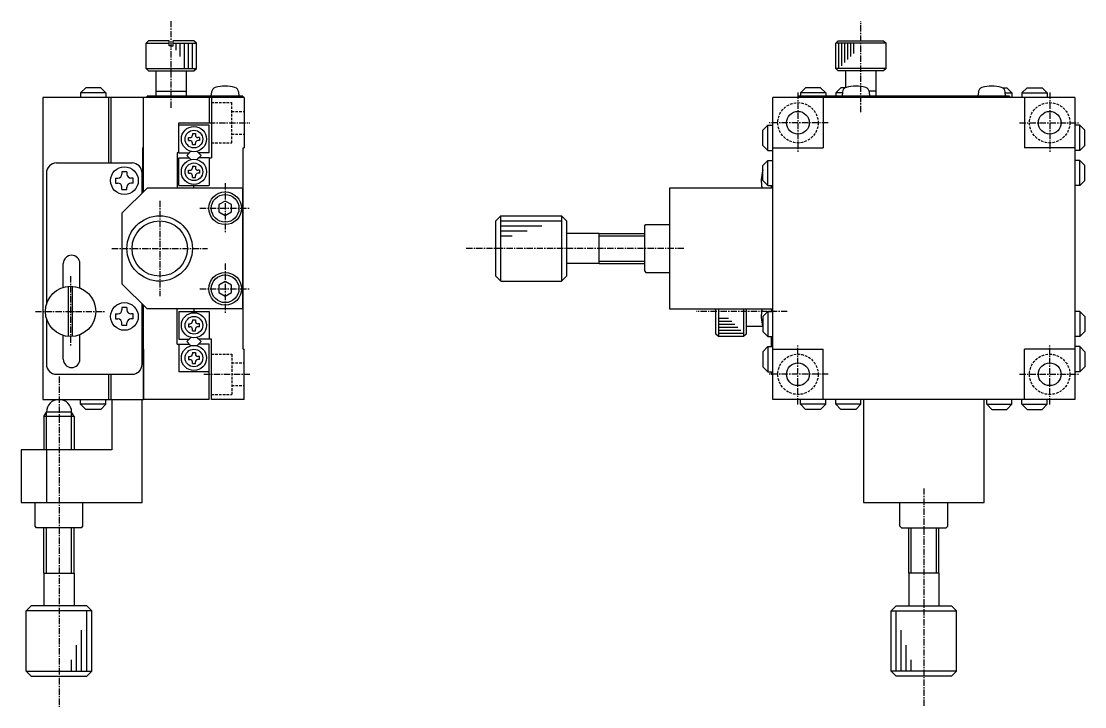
# Model space of a CAD drawing. Extents: x 15 to 482, y -20 to 290.
# Drawn here: x 270.9 to 482.2, y 65.9 to 202.1 of the extents above; entities that cross this region are included whole.
import ezdxf

# ---------------------------------------------------------------- set-up
doc = ezdxf.new("R2010")
doc.units = 0
doc.linetypes.add('CENTER', pattern=[2, 1.25, -0.25, 0.25, -0.25])
doc.linetypes.add('DASHED', pattern=[0.75, 0.5, -0.25])
doc.layers.get('0').update_dxf_attribs({"linetype": 'CONTINUOUS'})
doc.layers.add('CENTER', color=1, linetype='CENTER')

msp = doc.modelspace()

# ---------------------------------------------------------------- linework, layer by layer
at = {"color": 7, "linetype": 'CONTINUOUS'}
for p, q in [((296.2, 198.24), (295.7, 197.74)), ((295.7, 197.74), (300.3, 197.74)), ((295.7, 192.74), (295.7, 197.74)), ((300.3, 198.24), (296.2, 198.24)), ((300.3, 197.24), (300.3, 198.24)), ((300.7, 197.24), (300.3, 197.24)), ((300.7, 197.24), (301.1, 197.24)), ((305.2, 198.24), (301.1, 198.24)), ((301.1, 197.24), (301.1, 198.24)), ((301.1, 197.74), (305.7, 197.74)), ((305.7, 197.74), (305.2, 198.24)), ((305.7, 192.74), (305.7, 197.74)), ((432.7, 197.74), (433.2, 198.24)), ((442.7, 197.74), (432.7, 197.74)), ((432.7, 192.74), (432.7, 197.74)), ((433.2, 198.24), (442.2, 198.24)), ((442.2, 198.24), (442.7, 197.74)), ((442.7, 192.74), (442.7, 197.74)), ((295.7, 192.74), (305.7, 192.74)), ((295.7, 192.74), (296.2, 192.24)), ((305.2, 192.24), (305.7, 192.74)), ((442.7, 192.74), (432.7, 192.74)), ((433.2, 192.24), (432.7, 192.74)), ((442.7, 192.74), (442.2, 192.24)), ((296.2, 192.24), (305.2, 192.24)), ((297.7, 187.24), (297.7, 192.24)), ((303.7, 187.24), (303.7, 192.24)), ((442.2, 192.24), (433.2, 192.24)), ((434.7, 188.95), (434.7, 192.24)), ((440.7, 187.24), (440.7, 192.24)), ((283.7, 188.9), (282.7, 187.9)), ((286.7, 188.9), (283.7, 188.9)), ((286.7, 188.9), (287.7, 187.9)), ((297.7, 188.24), (303.7, 188.24)), ((308.65, 187.24), (308.73, 188.09)), ((314.08, 188.09), (314.15, 187.24)), ((426.7, 188.9), (425.7, 187.9)), ((429.7, 188.9), (426.7, 188.9)), ((429.7, 188.9), (430.7, 187.9)), ((433.7, 188.9), (432.7, 187.9)), ((434.59, 188.9), (433.7, 188.9)), ((434.03, 188.09), (433.95, 187.24)), ((440.7, 188.24), (439.36, 188.24)), ((439.45, 187.24), (439.38, 188.09)), ((461.03, 188.09), (460.95, 187.24)), ((465.82, 188.9), (466.7, 188.9)), ((466.45, 187.24), (466.38, 188.09)), ((466.7, 188.9), (467.7, 187.9)), ((470.7, 188.9), (469.7, 187.9)), ((470.7, 188.9), (473.7, 188.9)), ((473.7, 188.9), (474.7, 187.9)), ((295.2, 186.94), (275.2, 186.94)), ((275.2, 186.94), (275.2, 126.94)), ((287.7, 187.9), (282.7, 187.9)), ((282.7, 187.9), (282.7, 186.94)), ((287.7, 187.9), (287.7, 186.94)), ((288.2, 186.94), (288.2, 173.94)), ((288.7, 186.94), (288.7, 173.94)), ((315.2, 186.94), (295.2, 186.94)), ((295.2, 168.24), (295.2, 186.94)), ((295.2, 176.94), (295.2, 186.94)), ((314.9, 187.24), (295.9, 187.24)), ((295.9, 186.94), (295.9, 187.24)), ((308.2, 186.94), (308.2, 181.94)), ((308.7, 186.94), (308.7, 174.94)), ((314.9, 187.24), (314.9, 186.94)), ((315.2, 186.94), (315.2, 176.94)), ((480.2, 186.94), (420.2, 186.94)), ((420.2, 126.94), (420.2, 186.94)), ((425.2, 187.24), (425.2, 186.94)), ((467.2, 187.24), (425.2, 187.24)), ((425.7, 187.9), (425.7, 187.24)), ((430.7, 187.9), (425.7, 187.9)), ((430.2, 186.94), (430.2, 176.94)), ((430.7, 187.9), (430.7, 187.24)), ((432.7, 187.9), (432.7, 187.24)), ((434.01, 187.9), (432.7, 187.9)), ((466.39, 187.9), (467.7, 187.9)), ((467.2, 187.24), (467.2, 186.94)), ((467.7, 187.9), (467.7, 186.94)), ((469.7, 187.9), (469.7, 186.94)), ((469.7, 187.9), (474.7, 187.9)), ((470.2, 186.94), (470.2, 176.94)), ((474.7, 187.9), (474.7, 186.94)), ((480.2, 186.94), (480.2, 126.94)), ((302.2, 181.94), (308.2, 181.94)), ((302.2, 175.94), (302.2, 181.94)), ((308.2, 181.44), (302.2, 181.44)), ((304.9, 179.79), (305.5, 179.79)), ((304.9, 179.79), (304.9, 179.49)), ((305.5, 179.79), (305.5, 179.49)), ((308.2, 175.94), (308.2, 181.44)), ((418.24, 180.44), (419.24, 181.44)), ((418.24, 177.44), (418.24, 180.44)), ((419.24, 181.44), (420.2, 181.44)), ((419.24, 176.44), (419.24, 181.44)), ((481.16, 181.44), (480.2, 181.44)), ((481.16, 176.44), (481.16, 181.44)), ((482.16, 180.44), (481.16, 181.44)), ((482.16, 177.44), (482.16, 180.44)), ((304.1, 178.39), (304.1, 178.99)), ((304.1, 178.99), (304.4, 178.99)), ((304.1, 178.39), (304.4, 178.39)), ((304.9, 177.59), (304.9, 177.89)), ((304.9, 177.59), (305.5, 177.59)), ((305.5, 177.59), (305.5, 177.89)), ((306.3, 178.99), (306, 178.99)), ((306.3, 178.39), (306, 178.39)), ((306.3, 178.99), (306.3, 178.39)), ((295, 176.94), (295, 168.04)), ((295, 176.94), (295.2, 176.94)), ((301.9, 175.94), (301.9, 168.94)), ((302.2, 175.94), (301.9, 175.94)), ((302.2, 175.94), (304.29, 175.94)), ((304.61, 176.26), (303.79, 175.44)), ((303.79, 175.44), (304.61, 174.62)), ((305.79, 176.26), (306.62, 175.44)), ((306.62, 175.44), (305.79, 174.62)), ((308.2, 175.94), (306.12, 175.94)), ((315, 136.94), (315, 176.94)), ((315, 176.94), (315.2, 176.94)), ((418.24, 177.44), (419.24, 176.44)), ((419.24, 176.44), (420.2, 176.44)), ((420.2, 176.94), (430.2, 176.94)), ((480.2, 176.94), (470.2, 176.94)), ((481.16, 176.44), (480.2, 176.44)), ((482.16, 177.44), (481.16, 176.44)), ((277.9, 173.94), (292.9, 173.94)), ((302.2, 174.94), (304.29, 174.94)), ((302.2, 169.44), (302.2, 174.94)), ((304.9, 173.29), (305.5, 173.29)), ((304.9, 173.29), (304.9, 172.99)), ((305.5, 173.29), (305.5, 172.99)), ((308.2, 174.94), (306.12, 174.94)), ((308.2, 174.94), (308.7, 174.94)), ((308.2, 174.94), (308.2, 169.44)), ((418.24, 173.44), (419.24, 174.44)), ((418.24, 170.44), (418.24, 173.44)), ((419.24, 174.44), (420.2, 174.44)), ((419.24, 169.44), (419.24, 174.44)), ((481.16, 174.44), (480.2, 174.44)), ((481.16, 169.44), (481.16, 174.44)), ((482.16, 173.44), (481.16, 174.44)), ((482.16, 170.44), (482.16, 173.44)), ((275.9, 171.94), (275.9, 145.84)), ((290.9, 172.19), (290.9, 171.74)), ((291.9, 172.19), (290.9, 172.19)), ((291.9, 172.19), (291.9, 171.74)), ((294.9, 167.94), (294.9, 171.94)), ((304.1, 171.89), (304.1, 172.49)), ((304.1, 172.49), (304.4, 172.49)), ((304.1, 171.89), (304.4, 171.89)), ((304.9, 171.09), (304.9, 171.39)), ((305.5, 171.09), (305.5, 171.39)), ((306.3, 172.49), (306, 172.49)), ((306.3, 171.89), (306, 171.89)), ((306.3, 172.49), (306.3, 171.89)), ((289.65, 170.94), (290.1, 170.94)), ((289.65, 170.94), (289.65, 169.94)), ((289.65, 169.94), (290.1, 169.94)), ((290.9, 168.69), (290.9, 169.14)), ((291.9, 168.69), (291.9, 169.14)), ((293.15, 170.94), (292.7, 170.94)), ((293.15, 169.94), (292.7, 169.94)), ((293.15, 169.94), (293.15, 170.94)), ((302.2, 169.44), (308.2, 169.44)), ((304.9, 171.09), (305.5, 171.09)), ((305.2, 168.94), (305.2, 169.44)), ((418.24, 170.44), (419.24, 169.44)), ((419.24, 169.44), (420.2, 169.44)), ((419.9, 169.44), (419.9, 168.94)), ((481.16, 169.44), (480.2, 169.44)), ((482.16, 170.44), (481.16, 169.44)), ((290.9, 163.94), (295.9, 168.94)), ((290.9, 168.69), (291.9, 168.69)), ((314.9, 168.94), (295.9, 168.94)), ((314.9, 144.94), (314.9, 168.94)), ((420.2, 168.94), (399.7, 168.94)), ((399.7, 168.94), (399.7, 144.94)), ((311.4, 166.38), (310.15, 165.66)), ((310.15, 165.66), (310.15, 164.22)), ((312.65, 165.66), (311.4, 166.38)), ((312.65, 164.22), (312.65, 165.66)), ((290.9, 163.94), (290.9, 149.94)), ((310.15, 164.22), (311.4, 163.5)), ((311.4, 163.5), (312.65, 164.22)), ((365.2, 162.44), (366.2, 163.44)), ((366.2, 163.44), (378.2, 163.44)), ((366.2, 150.44), (366.2, 163.44)), ((379.2, 162.44), (378.2, 163.44)), ((378.2, 163.44), (378.2, 150.44)), ((365.2, 151.44), (365.2, 162.44)), ((379.2, 162.44), (379.2, 151.44)), ((394.7, 161.39), (395, 161.69)), ((394.7, 161.39), (394.7, 152.49)), ((395, 161.69), (399.7, 161.69)), ((385.7, 159.94), (379.2, 159.94)), ((385.7, 159.94), (394.7, 159.94)), ((385.7, 153.94), (385.7, 159.94)), ((279.25, 149.23), (279.25, 153.94)), ((282.55, 149.09), (282.55, 153.94)), ((385.7, 153.94), (379.2, 153.94)), ((385.7, 153.94), (394.7, 153.94)), ((394.7, 152.49), (395, 152.19)), ((395, 152.19), (399.7, 152.19)), ((311.4, 150.38), (310.15, 149.66)), ((312.65, 149.66), (311.4, 150.38)), ((365.2, 151.44), (366.2, 150.44)), ((366.2, 150.44), (378.2, 150.44)), ((379.2, 151.44), (378.2, 150.44)), ((280.3, 139.46), (280.3, 149.43)), ((281.1, 139.46), (281.1, 149.43)), ((290.9, 149.94), (295.9, 144.94)), ((310.15, 149.66), (310.15, 148.22)), ((310.15, 148.22), (311.4, 147.5)), ((311.4, 147.5), (312.65, 148.22)), ((312.65, 148.22), (312.65, 149.66)), ((294.9, 133.94), (294.9, 145.94)), ((295, 145.84), (295, 136.94)), ((289.65, 143.94), (290.1, 143.94)), ((289.65, 143.94), (289.65, 142.94)), ((290.9, 145.19), (290.9, 144.74)), ((291.9, 145.19), (290.9, 145.19)), ((291.9, 145.19), (291.9, 144.74)), ((293.15, 143.94), (292.7, 143.94)), ((293.15, 142.94), (293.15, 143.94)), ((295.2, 126.94), (295.2, 145.64)), ((314.9, 144.94), (295.9, 144.94)), ((301.9, 137.94), (301.9, 144.94)), ((302.2, 144.44), (302.2, 138.94)), ((302.2, 144.44), (308.2, 144.44)), ((305.2, 144.94), (305.2, 144.44)), ((308.2, 144.44), (308.2, 138.94)), ((399.7, 144.94), (420.2, 144.94)), ((408.9, 139.94), (408.9, 144.94)), ((409.4, 144.94), (409.4, 139.44)), ((414.4, 144.94), (414.4, 139.44)), ((414.9, 144.94), (414.9, 139.94)), ((418.24, 143.44), (419.24, 144.44)), ((419.24, 144.44), (420.2, 144.44)), ((419.24, 144.44), (419.24, 139.44)), ((419.9, 144.94), (419.9, 144.44)), ((481.16, 144.44), (480.2, 144.44)), ((481.16, 144.44), (481.16, 139.44)), ((482.16, 143.44), (481.16, 144.44)), ((275.9, 143.04), (275.9, 133.94)), ((289.65, 142.94), (290.1, 142.94)), ((290.9, 141.69), (290.9, 142.14)), ((290.9, 141.69), (291.9, 141.69)), ((291.9, 141.69), (291.9, 142.14)), ((293.15, 142.94), (292.7, 142.94)), ((304.1, 141.99), (304.1, 141.39)), ((304.1, 141.99), (304.4, 141.99)), ((304.9, 142.79), (305.5, 142.79)), ((304.9, 142.79), (304.9, 142.49)), ((305.5, 142.79), (305.5, 142.49)), ((306.3, 141.99), (306, 141.99)), ((306.3, 141.39), (306.3, 141.99)), ((418.24, 143.44), (418.24, 140.44)), ((482.16, 143.44), (482.16, 140.44)), ((279.25, 134.94), (279.25, 139.66)), ((282.55, 134.94), (282.55, 139.8)), ((304.1, 141.39), (304.4, 141.39)), ((304.9, 140.59), (304.9, 140.89)), ((304.9, 140.59), (305.5, 140.59)), ((305.5, 140.59), (305.5, 140.89)), ((306.3, 141.39), (306, 141.39)), ((409.4, 139.44), (408.9, 139.94)), ((414.4, 139.44), (409.4, 139.44)), ((414.9, 139.94), (414.4, 139.44)), ((418.19, 141.44), (414.9, 141.44)), ((418.24, 140.44), (419.24, 139.44)), ((419.24, 139.44), (420.2, 139.44)), ((419.9, 139.44), (419.9, 137.44)), ((481.16, 139.44), (480.2, 139.44)), ((482.16, 140.44), (481.16, 139.44)), ((301.9, 137.94), (302.2, 137.94)), ((302.2, 138.94), (304.29, 138.94)), ((302.2, 137.94), (304.29, 137.94)), ((302.2, 137.94), (302.2, 132.44)), ((303.79, 138.44), (304.61, 139.26)), ((304.61, 137.62), (303.79, 138.44)), ((306.62, 138.44), (305.79, 139.26)), ((305.79, 137.62), (306.62, 138.44)), ((308.2, 138.94), (306.12, 138.94)), ((308.2, 137.94), (306.12, 137.94)), ((308.7, 138.94), (308.2, 138.94)), ((308.2, 132.44), (308.2, 137.94)), ((308.7, 126.94), (308.7, 138.94)), ((418.24, 136.44), (419.24, 137.44)), ((419.24, 137.44), (419.24, 132.44)), ((419.24, 137.44), (420.2, 137.44)), ((481.16, 137.44), (480.2, 137.44)), ((481.16, 137.44), (481.16, 132.44)), ((482.16, 136.44), (481.16, 137.44)), ((295, 136.94), (295.2, 136.94)), ((295.2, 136.94), (295.2, 126.94)), ((304.1, 135.49), (304.1, 134.89)), ((304.1, 135.49), (304.4, 135.49)), ((304.9, 136.29), (305.5, 136.29)), ((304.9, 136.29), (304.9, 135.99)), ((305.5, 136.29), (305.5, 135.99)), ((306.3, 135.49), (306, 135.49)), ((306.3, 134.89), (306.3, 135.49)), ((315, 136.94), (315.2, 136.94)), ((315.2, 126.94), (315.2, 136.94)), ((418.24, 136.44), (418.24, 133.44)), ((420.2, 136.94), (430.2, 136.94)), ((430.2, 126.94), (430.2, 136.94)), ((470.2, 126.94), (470.2, 136.94)), ((480.2, 136.94), (470.2, 136.94)), ((482.16, 136.44), (482.16, 133.44)), ((304.1, 134.89), (304.4, 134.89)), ((304.9, 134.09), (304.9, 134.39)), ((304.9, 134.09), (305.5, 134.09)), ((305.5, 134.09), (305.5, 134.39)), ((306.3, 134.89), (306, 134.89)), ((418.24, 133.44), (419.24, 132.44)), ((482.16, 133.44), (481.16, 132.44)), ((277.9, 131.94), (292.9, 131.94)), ((288.2, 131.94), (288.2, 126.94)), ((288.7, 131.94), (288.7, 126.94)), ((308.2, 132.44), (302.2, 132.44)), ((308.2, 126.94), (308.2, 132.44)), ((419.24, 132.44), (420.2, 132.44)), ((419.9, 132.44), (419.9, 131.94)), ((419.9, 131.94), (420.2, 131.94)), ((481.16, 132.44), (480.2, 132.44)), ((275.2, 126.94), (295.2, 126.94)), ((282.7, 125.98), (282.7, 126.94)), ((287.7, 125.98), (287.7, 126.94)), ((288.9, 126.94), (288.9, 116.94)), ((294.9, 106.44), (294.9, 126.94)), ((308.2, 126.94), (295.2, 126.94)), ((315.2, 126.94), (308.7, 126.94)), ((480.2, 126.94), (420.2, 126.94)), ((425.7, 125.98), (425.7, 126.94)), ((430.7, 125.98), (430.7, 126.94)), ((432.7, 125.98), (432.7, 126.94)), ((437.7, 125.98), (437.7, 126.94)), ((438.2, 126.94), (438.2, 106.44)), ((462.2, 106.44), (462.2, 126.94)), ((462.7, 125.98), (462.7, 126.94)), ((467.7, 125.98), (467.7, 126.94)), ((469.7, 125.98), (469.7, 126.94)), ((474.7, 125.98), (474.7, 126.94)), ((283.7, 124.98), (282.7, 125.98)), ((287.7, 125.98), (282.7, 125.98)), ((286.7, 124.98), (283.7, 124.98)), ((286.7, 124.98), (287.7, 125.98)), ((430.7, 125.98), (425.7, 125.98)), ((426.7, 124.98), (425.7, 125.98)), ((429.7, 124.98), (426.7, 124.98)), ((429.7, 124.98), (430.7, 125.98)), ((437.7, 125.98), (432.7, 125.98)), ((433.7, 124.98), (432.7, 125.98)), ((436.7, 124.98), (433.7, 124.98)), ((436.7, 124.98), (437.7, 125.98)), ((462.7, 125.98), (467.7, 125.98)), ((463.7, 124.98), (462.7, 125.98)), ((463.7, 124.98), (466.7, 124.98)), ((466.7, 124.98), (467.7, 125.98)), ((469.7, 125.98), (474.7, 125.98)), ((470.7, 124.98), (469.7, 125.98)), ((470.7, 124.98), (473.7, 124.98)), ((473.7, 124.98), (474.7, 125.98)), ((275.4, 123.58), (275.9, 124.44)), ((281.4, 123.58), (275.4, 123.58)), ((275.4, 123.58), (275.4, 116.94)), ((280.9, 124.44), (275.9, 124.44)), ((281.4, 123.58), (280.9, 124.44)), ((281.4, 123.58), (281.4, 116.94)), ((288.9, 116.94), (270.9, 116.94)), ((270.9, 116.94), (270.9, 106.44)), ((275.9, 116.94), (275.9, 106.44)), ((270.9, 106.44), (294.9, 106.44)), ((273.65, 101.74), (273.65, 106.44)), ((283.15, 101.74), (283.15, 106.44)), ((438.2, 106.44), (462.2, 106.44)), ((445.45, 101.74), (445.45, 106.44)), ((454.95, 101.74), (454.95, 106.44)), ((273.95, 101.44), (273.65, 101.74)), ((282.85, 101.44), (273.95, 101.44)), ((275.4, 92.44), (275.4, 101.44)), ((281.4, 92.44), (281.4, 101.44)), ((282.85, 101.44), (283.15, 101.74)), ((445.75, 101.44), (445.45, 101.74)), ((445.75, 101.44), (454.65, 101.44)), ((447.2, 92.44), (447.2, 101.44)), ((453.2, 92.44), (453.2, 101.44)), ((454.65, 101.44), (454.95, 101.74)), ((275.4, 92.44), (281.4, 92.44)), ((275.4, 92.44), (275.4, 85.94)), ((281.4, 92.44), (281.4, 85.94)), ((447.2, 92.44), (447.2, 85.94)), ((453.2, 92.44), (447.2, 92.44)), ((453.2, 92.44), (453.2, 85.94)), ((272.9, 85.94), (271.9, 84.94)), ((271.9, 72.94), (271.9, 84.94)), ((284.9, 84.94), (271.9, 84.94)), ((283.9, 85.94), (272.9, 85.94)), ((283.9, 85.94), (284.9, 84.94)), ((284.9, 72.94), (284.9, 84.94)), ((444.7, 85.94), (443.7, 84.94)), ((443.7, 84.94), (456.7, 84.94)), ((443.7, 72.94), (443.7, 84.94)), ((444.7, 85.94), (455.7, 85.94)), ((455.7, 85.94), (456.7, 84.94)), ((456.7, 72.94), (456.7, 84.94)), ((271.9, 72.94), (284.9, 72.94)), ((272.9, 71.94), (271.9, 72.94)), ((272.9, 71.94), (283.9, 71.94)), ((283.9, 71.94), (284.9, 72.94)), ((456.7, 72.94), (443.7, 72.94)), ((444.7, 71.94), (443.7, 72.94)), ((455.7, 71.94), (444.7, 71.94)), ((455.7, 71.94), (456.7, 72.94))]:
    msp.add_line(p, q, dxfattribs=at)
at = {"color": 3, "linetype": 'CONTINUOUS'}
for p, q in [((301.7, 196.34), (301.7, 197.74)), ((302.5, 195.11), (302.5, 197.74)), ((303.3, 192.74), (303.3, 197.74)), ((304.1, 192.74), (304.1, 197.74)), ((304.9, 192.74), (304.9, 197.74)), ((433.3, 192.74), (433.3, 197.74)), ((433.9, 193.28), (433.9, 197.74)), ((434.5, 193.88), (434.5, 197.74)), ((435.1, 194.48), (435.1, 197.74)), ((435.7, 195.1), (435.7, 197.74)), ((436.3, 195.72), (436.3, 197.74)), ((366.2, 162.44), (378.2, 162.44)), ((366.2, 161.44), (374.32, 161.44)), ((366.2, 160.44), (371.37, 160.44)), ((366.2, 159.44), (368.44, 159.44)), ((385.7, 159.44), (394.7, 159.44)), ((385.7, 154.44), (394.7, 154.44)), ((411.42, 143.04), (409.4, 143.04)), ((412.05, 142.44), (409.4, 142.44)), ((412.67, 141.84), (409.4, 141.84)), ((413.27, 141.24), (409.4, 141.24)), ((413.87, 140.64), (409.4, 140.64)), ((414.4, 140.04), (409.4, 140.04)), ((275.9, 116.94), (275.9, 124.44)), ((280.9, 116.94), (280.9, 124.44)), ((275.9, 92.44), (275.9, 101.44)), ((280.9, 92.44), (280.9, 101.44)), ((447.7, 92.44), (447.7, 101.44)), ((452.7, 92.44), (452.7, 101.44)), ((283.9, 72.94), (283.9, 84.94)), ((444.7, 72.94), (444.7, 84.94)), ((282.9, 72.94), (282.9, 81.06)), ((445.7, 72.94), (445.7, 81.06)), ((281.9, 72.94), (281.9, 78.11)), ((446.7, 72.94), (446.7, 78.11)), ((280.9, 72.94), (280.9, 75.18)), ((447.7, 72.94), (447.7, 75.18))]:
    msp.add_line(p, q, dxfattribs=at)
at = {"color": 3, "linetype": 'DASHED'}
for p, q in [((308.7, 185.94), (312.7, 185.94)), ((312.7, 177.94), (312.7, 185.94)), ((312.7, 184.19), (315.2, 184.19)), ((312.7, 179.69), (315.2, 179.69)), ((308.7, 177.94), (312.7, 177.94)), ((308.7, 135.94), (312.7, 135.94)), ((312.7, 135.94), (312.7, 127.94)), ((312.7, 134.19), (315.2, 134.19)), ((312.7, 129.69), (315.2, 129.69)), ((308.7, 127.94), (312.7, 127.94))]:
    msp.add_line(p, q, dxfattribs=at)
for centre in [(425.2, 181.94), (475.2, 181.94), (425.2, 131.94), (475.2, 131.94)]:
    msp.add_circle(centre, 4, dxfattribs=at)
at = {"color": 7, "linetype": 'CONTINUOUS'}
for centre, radius in [((425.2, 181.94), 2.25), ((475.2, 181.94), 2.25), ((305.2, 178.69), 2.5), ((305.2, 178.69), 1.75), ((305.2, 172.19), 2.5), ((305.2, 172.19), 1.75), ((291.4, 170.44), 2.75), ((311.4, 164.94), 3.25), ((311.4, 164.94), 2.75), ((298.4, 156.94), 6.5), ((298.4, 156.94), 5.5), ((311.4, 148.94), 3.25), ((311.4, 148.94), 2.75), ((280.7, 144.44), 5), ((291.4, 143.44), 2.75), ((305.2, 141.69), 2.5), ((305.2, 141.69), 1.75), ((305.2, 135.19), 2.5), ((305.2, 135.19), 1.75), ((425.2, 131.94), 2.25), ((475.2, 131.94), 2.25)]:
    msp.add_circle(centre, radius, dxfattribs=at)
for centre, radius, start, end in [((309.72, 188), 1, 106.257, 175), ((311.4, 182.24), 7, 73.743, 106.257), ((313.08, 188), 1, 5, 73.743), ((435.02, 188), 1, 106.257, 175), ((436.7, 182.24), 7, 73.743, 106.257), ((438.38, 188), 1, 5, 73.743), ((462.02, 188), 1, 106.257, 175), ((463.7, 182.24), 7, 73.743, 106.257), ((465.38, 188), 1, 5, 73.743), ((304.4, 179.49), 0.5, 270, 0), ((304.4, 177.89), 0.5, 0, 90), ((306, 179.49), 0.5, 180, 270), ((306, 177.89), 0.5, 90, 180), ((277.9, 171.94), 2, 90, 180), ((292.9, 171.94), 2, 0, 90), ((290.1, 171.74), 0.8, 270, 0), ((292.7, 171.74), 0.8, 180, 270), ((304.4, 172.99), 0.5, 270, 0), ((304.4, 171.39), 0.5, 0, 90), ((306, 172.99), 0.5, 180, 270), ((306, 171.39), 0.5, 90, 180), ((424.9, 170.44), 7, 163.743, 192.3736), ((419.14, 172.12), 1, 154.146, 163.743), ((290.1, 169.14), 0.8, 0, 90), ((292.7, 169.14), 0.8, 90, 180), ((280.9, 153.94), 1.65, 0, 180), ((290.1, 144.74), 0.8, 270, 0), ((292.7, 144.74), 0.8, 180, 270), ((424.9, 143.44), 7, 167.6264, 196.257), ((290.1, 142.14), 0.8, 0, 90), ((292.7, 142.14), 0.8, 90, 180), ((304.4, 142.49), 0.5, 270, 0), ((306, 142.49), 0.5, 180, 270), ((304.4, 140.89), 0.5, 0, 90), ((306, 140.89), 0.5, 90, 180), ((419.14, 141.76), 1, 196.257, 205.854), ((304.4, 135.99), 0.5, 270, 0), ((306, 135.99), 0.5, 180, 270), ((277.9, 133.94), 2, 180, 270), ((280.9, 134.94), 1.65, 180, 0), ((292.9, 133.94), 2, 270, 0), ((304.4, 134.39), 0.5, 0, 90), ((306, 134.39), 0.5, 90, 180), ((278.4, 124.44), 2.5, 360, 180)]:
    msp.add_arc(centre, radius, start, end, dxfattribs=at)
at = {"layer": 'CENTER', "color": 1, "linetype": 'CENTER'}
for p, q in [((300.7, 184.92), (300.7, 202.11)), ((437.7, 184.06), (437.7, 202.11)), ((425.2, 187.94), (425.2, 175.94)), ((475.2, 187.94), (475.2, 175.94)), ((308.2, 181.94), (316.3, 181.94)), ((431.2, 181.94), (419.2, 181.94)), ((469.2, 181.94), (481.2, 181.94)), ((311.4, 169.94), (311.4, 159.94)), ((298.4, 166.44), (298.4, 147.44)), ((306.4, 164.94), (316.4, 164.94)), ((288.9, 156.94), (307.9, 156.94)), ((402.54, 156.94), (359.13, 156.94)), ((311.4, 153.94), (311.4, 143.94)), ((280.7, 151.44), (280.7, 137.44)), ((306.4, 148.94), (316.4, 148.94)), ((273.7, 144.44), (287.7, 144.44)), ((423.08, 144.44), (405.03, 144.44)), ((425.2, 125.94), (425.2, 137.94)), ((475.2, 125.94), (475.2, 137.94)), ((278.4, 131.52), (278.4, 65.87)), ((307.15, 131.94), (316.3, 131.94)), ((431.2, 131.94), (419.2, 131.94)), ((469.2, 131.94), (481.2, 131.94)), ((450.2, 109.28), (450.2, 65.87))]:
    msp.add_line(p, q, dxfattribs=at)

doc.saveas('drawing.dxf')
